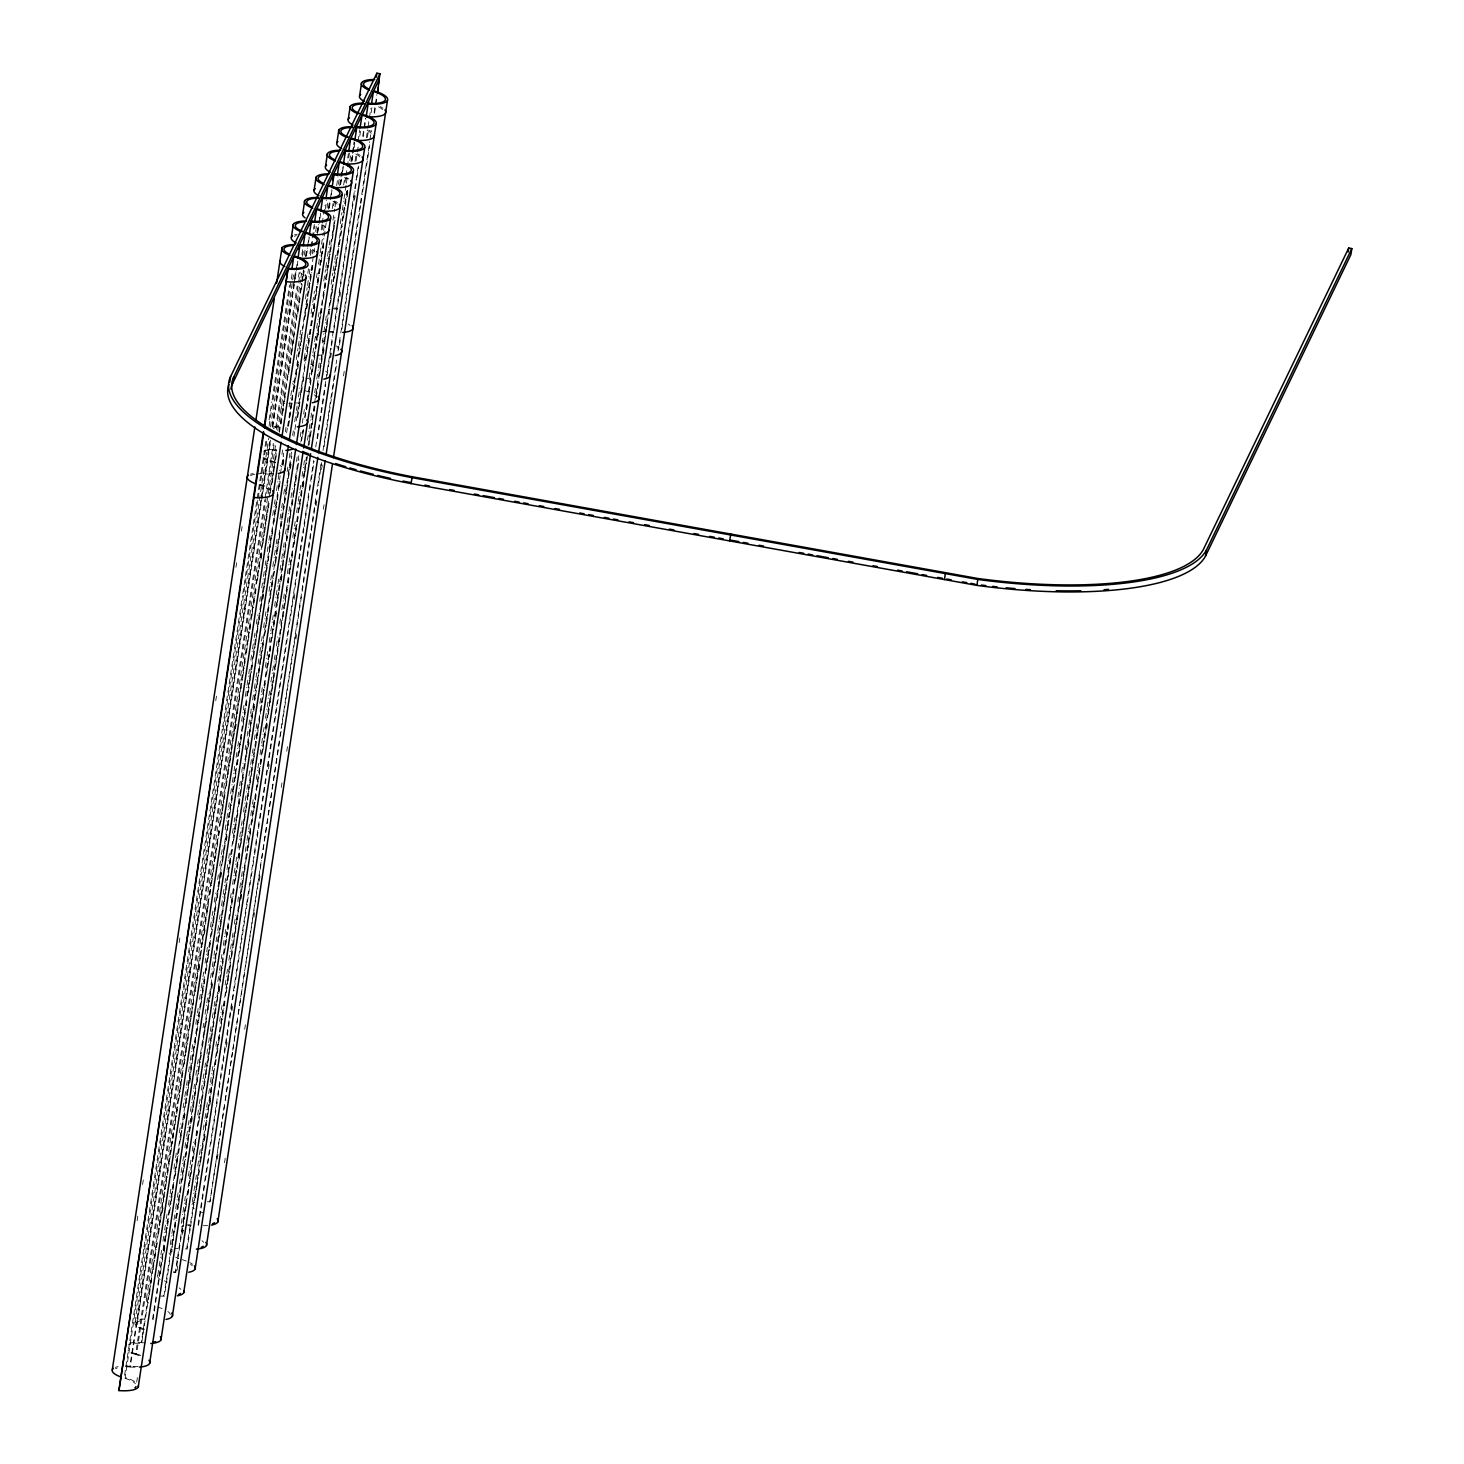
<?xml version="1.0" encoding="UTF-8"?>
<svg xmlns="http://www.w3.org/2000/svg" width="1464" height="1464" viewBox="0 0 1464 1464"><rect width="100%" height="100%" fill="white"/><g stroke="black" fill="none" stroke-linecap="round" stroke-linejoin="round"><path stroke-width="0.75" stroke-dasharray="5 3.75" d="M137.122 1220.683L137.799 1216.163M142.594 1184.522L143.271 1180.002M179.175 942.578L179.871 938.058M215.775 700.652L216.452 696.132M235.942 567.263L236.637 562.743M241.414 531.084L242.109 526.564M143.655 1249.176L124.165 1378.063A22.052 6.625 8.6 0 1 135.383 1383.755M144.003 1246.925L200.422 873.843M200.769 871.592L222.308 729.145M222.656 726.876L242.475 595.738M242.823 593.487L266.027 440.024M269.102 419.802L271.81 401.813M272.158 399.562L289.488 284.968M257.847 500.304L125.172 1377.587A24.339 7.32 8.6 0 1 135.695 1382.199M258.195 498.053L267.034 439.529M269.083 426.061L292.196 273.256M135.072 1322.34L268.772 438.285M270.492 426.994L293.935 271.956M125.538 1366.077A22.052 6.625 8.6 0 1 129.857 1366.26L260.83 500.304M261.159 498.034L269.687 441.707M272.066 425.969L295.179 273.182M126.398 1366.827A19.782 5.947 8.6 0 1 130.278 1366.992L270.437 440.188M272.487 426.719L293.898 285.151M294.227 282.9L295.929 271.663M296.277 269.431L297.284 262.678M137.305 1322.742L270.657 440.957M272.707 427.397L294.795 281.344M295.142 279.093L296.844 267.857M297.174 265.606L297.851 261.123M139.355 1355.737A22.052 6.625 8.6 0 0 135.548 1354.475L264.801 499.81M265.149 497.54L273.329 443.391M275.708 427.671L297.119 286.102M298.473 277.117L299.15 272.615M301.877 254.645L302.902 247.91M140.745 1355.389A24.339 7.32 8.6 0 0 136.555 1353.999L274.335 442.915M276.385 429.428L300.175 272.139M302.536 256.42L303.56 249.667M146.455 1298.751L267.839 496.095M268.187 493.844L276.055 441.835M277.757 430.526L300.559 279.825M300.889 277.574L301.566 273.091M304.292 255.102L305.299 248.368M129.509 1343.037A22.052 6.625 8.6 0 1 141.239 1342.671L268.772 499.316M269.12 497.065L276.293 449.576A22.052 6.625 8.6 0 0 264.563 449.924M279.02 431.606L301.456 283.302M301.785 281.051L303.487 269.815M305.519 256.328L306.543 249.594M142.685 1336.632L141.66 1343.403A19.782 5.947 8.6 0 0 128.649 1344.373M143.015 1334.363L157.38 1239.404M157.728 1237.153L159.1 1228.095M159.43 1225.844L162.852 1203.225M163.199 1200.974L164.572 1191.916M164.901 1189.665L177.565 1105.997M177.894 1103.746L179.267 1094.706M179.615 1092.437L184.739 1058.527M185.086 1056.258L199.433 961.299M199.781 959.048L201.154 949.99M201.501 947.739L206.625 913.811M206.973 911.56L214.147 864.071M214.494 861.82L219.618 827.892M219.966 825.641L221.32 816.601M221.668 814.332L226.792 780.422M227.14 778.153L236.033 719.373M236.381 717.104L239.785 694.503M240.133 692.234L241.505 683.194M241.853 680.943L256.2 585.966M256.548 583.715L261.672 549.787M262.019 547.536L263.392 538.496M263.721 536.227L268.864 502.317M270.218 493.277L276.385 452.577M279.441 432.338L285.553 391.895M285.901 389.644L300.175 295.271M300.504 293.02L301.877 284.034M302.206 281.783L303.908 270.547M305.939 257.078L307.312 248.075M307.641 245.842L309.014 236.839M149.365 1294.634L150.737 1285.593M151.066 1283.324L151.762 1278.804M153.116 1269.764L154.489 1260.724M154.836 1258.454L156.209 1249.414M156.538 1247.163L157.234 1242.625M158.588 1233.585L159.96 1224.544M160.308 1222.275L161.662 1213.235M162.01 1210.984L163.73 1199.675M164.06 1197.406L165.432 1188.365M165.78 1186.114L167.134 1177.056M167.482 1174.805L169.202 1163.496M169.531 1161.245L172.606 1140.895M172.953 1138.626L174.674 1127.317M175.003 1125.066L176.375 1116.007M176.723 1113.756L177.4 1109.236M178.773 1100.196L180.145 1091.138M180.475 1088.887L181.847 1079.846M182.195 1077.577L182.872 1073.057M184.244 1064.017L185.599 1054.977M185.946 1052.707L187.319 1043.667M187.667 1041.398L188.344 1036.878M189.716 1027.838L191.07 1018.798M191.418 1016.528L192.791 1007.488M193.138 1005.219L193.815 1000.699M195.188 991.659L196.542 982.619M196.89 980.349L198.262 971.309M198.61 969.058L200.312 957.749M200.66 955.48L202.014 946.439M202.361 944.17L203.734 935.13M204.082 932.879L207.485 910.26M207.833 908.009L208.51 903.489M209.883 894.431L211.255 885.391M211.603 883.14L212.957 874.081M213.305 871.83L213.982 867.31M215.354 858.252L216.727 849.212M217.075 846.961L218.429 837.902M218.776 835.651L219.454 831.131M220.826 822.091L222.199 813.032M222.546 810.782L223.9 801.741M224.248 799.472L224.925 794.952M226.298 785.912L227.67 776.872M228.018 774.602L229.372 765.562M229.72 763.293L231.422 751.984M231.77 749.733L233.142 740.692M233.471 738.423L236.893 715.823M237.241 713.554L238.614 704.513M238.943 702.244L239.638 697.724M241.011 688.684L242.365 679.644M242.713 677.375L244.085 668.334M244.415 666.065L245.11 661.545M246.483 652.505L247.837 643.465M248.185 641.195L249.557 632.155M249.887 629.904L250.582 625.384M251.936 616.326L253.309 607.286M253.656 605.035L255.029 595.976M255.358 593.725L256.054 589.205M257.408 580.147L258.78 571.106M259.128 568.856L260.5 559.815M260.83 557.546L261.525 553.026M262.88 543.986L264.252 534.927M264.6 532.676L265.972 523.636M266.302 521.367L268.022 510.058M268.351 507.807L269.047 503.287M272.121 482.937L273.493 473.897M273.823 471.628L275.195 462.587M275.543 460.318L276.22 455.798M281.015 424.139L282.387 415.099M282.717 412.848L283.742 406.059A19.782 5.947 8.6 0 0 283.613 407.285M284.419 401.557L285.443 394.822M288.5 374.601L289.872 365.616M290.201 363.365L291.556 354.38M291.903 352.129L294.612 334.158M297.686 313.937L299.04 304.951M299.37 302.7L300.065 298.198M301.419 289.213L302.096 284.711M303.451 275.726L304.128 271.243M306.507 255.505L308.209 244.268M308.556 242.036L309.233 237.534M136.701 1382.071L137.378 1377.551M162.339 1212.503L163.035 1207.983M198.939 970.577L199.616 966.039M204.393 934.398L205.088 929.878M235.521 728.633L236.198 724.113M261.159 559.065L261.855 554.545M309.856 253.528L310.533 249.026M310.88 246.794L311.887 240.041M312.235 237.808L314.266 224.321M307.806 273.274L308.483 268.772M310.514 255.303L311.539 248.551M311.887 246.318L312.893 239.565M313.241 237.314L314.943 226.078M157.819 1275.162L158.844 1268.391M159.192 1266.122L160.564 1257.082M160.912 1254.813L161.589 1250.293M162.962 1241.252L164.316 1232.212M164.663 1229.943L166.036 1220.903M166.365 1218.652L167.061 1214.132M168.433 1205.073L169.787 1196.033M170.135 1193.782L170.812 1189.244M173.905 1168.894L175.259 1159.854M175.607 1157.603L176.284 1153.083M179.377 1132.733L180.731 1123.675M183.128 1107.864L184.501 1098.805M184.848 1096.554L186.203 1087.514M186.55 1085.245L187.227 1080.725M188.6 1071.685L189.972 1062.626M190.302 1060.375L191.674 1051.335M192.022 1049.066L192.699 1044.546M195.773 1024.196L197.146 1015.156M197.494 1012.887L198.171 1008.367M199.543 999.326L200.916 990.286M201.245 988.017L202.618 978.977M202.965 976.708L203.642 972.188M205.015 963.147L206.387 954.107M206.717 951.838L207.412 947.318M210.487 926.968L211.859 917.928M212.189 915.677L212.884 911.139M214.238 902.099L215.611 893.058M217.66 879.498L218.356 874.978M219.71 865.919L221.082 856.879M221.43 854.628L222.803 845.57M225.181 829.759L226.554 820.7M226.902 818.449L228.274 809.409M228.604 807.14L229.299 802.62M230.653 793.579L232.026 784.539M232.373 782.27L233.746 773.23M234.075 770.961L234.771 766.441M236.125 757.4L237.497 748.36M237.845 746.091L238.522 741.571M241.597 721.221L242.969 712.181M243.317 709.912L243.994 705.392M245.366 696.352L246.739 687.311M247.068 685.042L248.441 676.002M248.788 673.733L249.466 669.213M250.838 660.173L252.211 651.132M252.54 648.863L253.913 639.823M254.26 637.572L254.937 633.034M256.31 623.993L257.682 614.953M259.732 601.393L260.409 596.873M261.782 587.814L263.154 578.774M263.483 576.523L264.856 567.465M265.204 565.214L265.881 560.694M267.253 551.654L268.607 542.595M268.955 540.344L269.651 535.824M272.725 515.474L274.079 506.434M274.427 504.165L275.122 499.645M276.476 490.605L277.849 481.546M278.197 479.295L279.551 470.255M281.948 454.426L282.644 449.906M285.37 431.807L286.047 427.287M289.14 406.937L290.494 397.897M290.842 395.628L291.867 388.857M296.295 359.595L297.997 348.359M298.327 346.126L299.699 337.123M300.029 334.89L300.706 330.388M305.464 298.93L307.166 287.694M307.513 285.443L308.867 276.458M309.215 274.207L310.222 267.473M312.271 253.986L312.948 249.502M315.657 231.513L316.682 224.779M152.604 1319.082L280.155 475.727M280.502 473.476L283.577 453.126M286.651 432.777L287.328 428.257M287.676 425.987L314.522 248.477M316.901 232.739L317.926 226.005M153.025 1319.833L164.645 1242.954M164.993 1240.685L170.117 1206.775M170.465 1204.506L184.83 1109.547M185.178 1107.296L186.532 1098.238M186.88 1095.987L192.004 1062.077M192.351 1059.808L199.525 1012.319M199.873 1010.069L204.997 976.159M205.344 973.889L206.717 964.849M207.065 962.58L212.189 928.67M212.518 926.401L221.412 867.621M221.759 865.352L226.883 831.442M227.231 829.191L228.604 820.133M228.933 817.882L234.075 783.972M234.405 781.703L241.597 734.214M241.926 731.963L247.068 698.053M247.398 695.784L248.77 686.744M249.118 684.475L254.242 650.565M254.59 648.296L263.483 589.516M263.813 587.265L268.955 553.337M269.285 551.086L279.899 480.997M282.278 465.168L283.65 456.109M288.097 426.719L298.29 359.32M298.638 357.07L299.992 348.084M300.321 345.833L307.458 298.638M307.806 296.405L312.912 262.697M317.322 233.49L318.676 224.486M319.024 222.254L320.378 213.268M160.4 1273.314L161.754 1264.274M162.101 1262.005L163.474 1252.964M163.822 1250.695L165.524 1239.386M165.871 1237.135L167.225 1228.095M167.573 1225.826L168.25 1221.305M169.623 1212.265L170.995 1203.225M171.343 1200.956L172.697 1191.916M173.045 1189.646L173.722 1185.126M175.094 1176.086L176.467 1167.046M176.815 1164.777L178.169 1155.736M178.517 1153.467L179.194 1148.947M180.566 1139.907L181.939 1130.867M182.286 1128.598L183.641 1119.557M183.988 1117.306L184.665 1112.786M186.038 1103.728L187.41 1094.688M187.758 1092.437L189.112 1083.378M189.46 1081.127L192.882 1058.509M193.211 1056.258L194.584 1047.217M194.932 1044.948L196.634 1033.639M196.981 1031.388L198.354 1022.33M198.683 1020.079L199.379 1015.559M200.751 1006.518L202.105 997.46M202.453 995.209L203.825 986.169M204.155 983.899L204.85 979.379M206.223 970.339L207.577 961.299M207.925 959.03L209.297 949.99M209.626 947.72L210.322 943.2M211.694 934.16L213.049 925.12M213.396 922.851L214.769 913.811M215.098 911.541L215.794 907.021M217.148 897.981L218.52 888.941M218.868 886.672L221.265 870.842M222.62 861.802L223.992 852.762M224.34 850.493L225.712 841.452M226.042 839.201L227.762 827.892M228.091 825.623L229.464 816.583M229.811 814.332L231.184 805.273M231.513 803.022L233.234 791.713M233.563 789.462L234.935 780.404M235.283 778.153L235.96 773.633M237.333 764.574L238.705 755.534M239.035 753.283L240.407 744.224M240.755 741.974L241.432 737.453M242.804 728.413L244.177 719.355M244.506 717.104L245.879 708.064M246.227 705.794L246.904 701.274M248.276 692.234L249.649 683.194M249.978 680.925L251.351 671.885M251.698 669.615L252.375 665.095M253.748 656.055L255.12 647.015M255.45 644.746L256.822 635.705M257.17 633.436L258.872 622.145M259.22 619.876L260.592 610.836M260.921 608.567L264.344 585.966M264.691 583.697L266.064 574.657M266.393 572.387L267.766 563.347M268.113 561.096L269.815 549.787M270.163 547.518L271.517 538.478M271.865 536.227L272.56 531.688M273.914 522.648L275.287 513.608M275.635 511.357L276.989 502.298M277.337 500.048L278.032 495.527M279.386 486.469L280.082 481.949M282.808 463.868L283.485 459.348M288.628 425.438L292.727 398.3M294.099 389.259L294.776 384.739M295.801 377.968L297.155 368.983M297.503 366.75L298.18 362.248M299.534 353.263L300.889 344.278M301.236 342.027L301.913 337.525M304.97 317.304L307.349 301.584M308.721 292.599L310.075 283.595M310.405 281.363L311.777 272.359M312.107 270.126L312.784 265.625M317.889 231.916L319.591 220.68M319.921 218.447L320.616 213.945M164.151 1252.214L164.828 1247.694M184.318 1118.825L184.995 1114.305M189.789 1082.646L190.466 1078.126M220.899 876.899L221.595 872.361M226.371 840.72L227.066 836.2M262.971 598.794L263.648 594.256M283.138 465.406L283.815 460.922M297.741 368.8L298.418 364.298M306.928 308.117L307.605 303.634M321.22 229.94L321.915 225.456M322.245 223.205L323.27 216.452M323.599 214.22L324.971 205.216M322.226 229.464L322.922 224.962M325.301 209.242L326.655 200.257M170.227 1244.803L171.599 1235.762M171.929 1233.493L172.624 1228.973M173.996 1219.933L175.351 1210.893M175.698 1208.624L177.071 1199.583M177.4 1197.314L178.096 1192.794M179.45 1183.754L180.822 1174.714M181.17 1172.444L182.543 1163.404M182.872 1161.135L183.567 1156.615M184.922 1147.575L186.294 1138.534M186.642 1136.265L188.014 1127.225M188.344 1124.974L189.039 1120.436M190.393 1111.396L191.766 1102.355M192.113 1100.104L193.486 1091.046M193.815 1088.795L194.511 1084.275M195.865 1075.216L197.237 1066.176M197.585 1063.925L198.262 1059.405M203.057 1027.746L203.734 1023.226M205.106 1014.186L206.479 1005.128M206.808 1002.877L208.181 993.836M210.578 978.007L211.951 968.948M212.28 966.697L213.653 957.657M214 955.388L214.677 950.868M216.05 941.828L217.422 932.788M217.752 930.518L219.124 921.478M219.472 919.209L220.149 914.689M221.522 905.649L222.894 896.609M223.223 894.339L224.596 885.299M224.944 883.03L225.621 878.51M226.993 869.47L228.366 860.429M228.695 858.16L229.391 853.64M232.465 833.291L233.819 824.25M234.167 821.999L234.862 817.461M237.937 797.111L239.291 788.071M239.638 785.82L240.334 781.3M241.688 772.242L243.061 763.202M245.11 749.641L245.787 745.121M247.16 736.081L248.532 727.022M248.88 724.772L250.234 715.731M250.582 713.462L251.259 708.942M252.632 699.902L254.004 690.843M254.352 688.592L255.706 679.552M256.054 677.283L256.731 672.763M258.103 663.723L259.476 654.683M259.823 652.413L261.178 643.373M261.525 641.104L262.202 636.584M263.575 627.544L264.947 618.503M265.295 616.234L265.972 611.714M269.047 591.365L270.419 582.324M270.767 580.055L271.444 575.535M272.816 566.495L274.171 557.455M274.518 555.185L275.891 546.145M276.22 543.894L276.916 539.356M279.99 519.006L281.363 509.966M281.692 507.715L282.387 503.195M283.76 494.137L285.114 485.096M287.164 471.536L287.859 467.016M289.232 457.976L289.909 453.437M292.635 435.357L293.331 430.837M294.703 421.797L296.057 412.738M296.405 410.487L297.082 405.967M298.455 396.927L299.827 387.868M304.274 358.479L305.281 351.744M305.628 349.493L306.983 340.508M307.33 338.257L308.007 333.774M311.063 313.534L312.418 304.549M312.765 302.316L314.467 291.08M316.498 277.593L317.176 273.091M318.548 264.106L319.902 255.12M320.232 252.869L323.306 232.648M323.635 230.397L324.313 225.914M327.039 207.943L328.064 201.19M291.519 452.138L163.986 1295.494A22.052 6.625 8.6 0 0 159.649 1295.311M293.916 436.309L294.612 431.788M294.941 429.538L323.855 238.376M324.203 236.125L326.234 222.638M328.265 209.169L329.29 202.416M165.084 1291.724L170.208 1257.796M170.556 1255.545L171.929 1246.505M172.258 1244.235L177.4 1210.325M177.73 1208.056L192.095 1113.098M192.443 1110.828L197.567 1076.918M197.915 1074.668L206.808 1015.87M207.138 1013.619L212.28 979.691M212.609 977.44L213.982 968.399M214.33 966.13L219.454 932.22M219.801 929.951L226.975 882.481M227.323 880.212L232.447 846.302M232.794 844.033L234.167 834.992M234.496 832.723L239.638 798.813M239.968 796.562L248.862 737.764M249.209 735.514L254.333 701.585M254.681 699.334L256.035 690.294M256.383 688.025L269.047 604.376M269.376 602.107L274.5 568.197M274.848 565.928L276.22 556.887M276.568 554.618L290.915 459.659M297.412 416.709L303.89 373.924M304.238 371.673L305.592 362.688M305.921 360.437L323.947 241.359M329.034 207.65L330.059 200.916M330.388 198.665L331.761 189.68M172.789 1242.936L171.434 1251.976A19.782 5.947 8.6 0 1 172.404 1250.915M173.136 1240.685L174.509 1231.627M174.838 1229.376L176.211 1220.336M176.558 1218.066L178.26 1206.757M178.608 1204.506L179.981 1195.466M180.31 1193.197L181.005 1188.677M182.36 1179.636L183.732 1170.596M184.08 1168.327L185.452 1159.287M185.782 1157.018L187.502 1145.708M187.831 1143.457L189.204 1134.417M189.551 1132.148L190.924 1123.108M191.253 1120.838L192.974 1109.547M193.303 1107.278L194.675 1098.238M195.023 1095.969L195.7 1091.449M197.073 1082.408L198.445 1073.368M198.775 1071.099L200.147 1062.059M200.495 1059.79L201.172 1055.27M202.544 1046.229L203.917 1037.189M204.246 1034.92L206.644 1019.09M208.016 1010.05L209.389 1001.01M209.718 998.759L211.09 989.701M211.438 987.45L212.115 982.93M213.488 973.871L214.86 964.831M215.19 962.58L216.562 953.521M216.91 951.271L218.612 939.961M218.96 937.71L220.332 928.652M220.661 926.401L222.034 917.361M222.382 915.092L224.084 903.782M224.431 901.531L225.804 892.491M226.133 890.222L226.829 885.702M228.183 876.662L229.555 867.603M229.903 865.352L231.275 856.312M231.605 854.043L232.3 849.523M233.654 840.482L235.027 831.442M235.375 829.173L236.729 820.133M237.077 817.864L237.772 813.344M239.126 804.303L240.499 795.263M240.846 792.994L242.201 783.954M242.548 781.684L243.244 777.164M244.598 768.124L245.97 759.084M246.318 756.815L247.672 747.775M248.02 745.524L249.74 734.214M250.07 731.945L251.442 722.905M251.79 720.654L253.144 711.596M253.492 709.345L255.212 698.035M255.541 695.766L256.914 686.726M257.261 684.475L258.616 675.416M258.963 673.166L260.665 661.856M261.013 659.605L262.385 650.547M262.733 648.296L263.41 643.776M264.783 634.736L266.137 625.677M266.485 623.426L267.857 614.386M268.205 612.117L268.882 607.597M270.254 598.556L271.609 589.498M271.956 587.247L273.329 578.207M273.677 575.938L274.354 571.418M275.726 562.377L277.08 553.337M277.428 551.068L278.8 542.028M279.148 539.759L279.825 535.238M281.198 526.198L284.272 505.849M284.602 503.579L286.322 492.288M286.67 490.019L288.024 480.979M288.371 478.71L289.744 469.669M290.073 467.419L291.793 456.109M297.613 417.661L298.967 408.621M299.315 406.37L299.992 401.85M301.364 392.791L302.737 383.751M303.085 381.5L303.762 376.98M306.836 356.63L308.19 347.645M308.538 345.394L309.892 336.409M310.24 334.158L314.65 304.951M316.004 295.966L317.377 286.981M317.706 284.73L319.06 275.744M319.408 273.493L320.762 264.508M321.11 262.257L322.812 251.021M323.141 248.788L323.818 244.287M329.272 208.327L330.956 197.091M331.303 194.858L331.98 190.357M191.583 1122.357L192.278 1117.837M211.768 988.969L212.445 984.449M248.349 747.043L249.026 742.523M253.821 710.864L254.498 706.343M290.403 468.938L291.098 464.417M314.211 311.503L314.906 307.001M332.255 208.602L333.28 201.867M333.609 205.875L334.286 201.392M336.665 185.654L338.019 176.668M181.262 1223.483L182.634 1214.425M182.963 1212.174L184.336 1203.134M184.684 1200.864L185.361 1196.344M188.435 1175.995L189.808 1166.954M190.155 1164.685L190.832 1160.165M192.205 1151.125L193.577 1142.085M197.677 1114.946L199.031 1105.906M199.379 1103.636L200.074 1099.116M201.428 1090.076L202.801 1081.036M203.148 1078.767L204.502 1069.726M204.85 1067.457L205.546 1062.937M206.9 1053.897L208.272 1044.857M208.62 1042.588L209.974 1033.547M210.322 1031.296L210.999 1026.758M212.371 1017.718L213.744 1008.678M214.092 1006.409L215.446 997.368M217.843 981.539L219.216 972.499M219.563 970.248L220.918 961.189M221.265 958.938L221.942 954.418M223.315 945.378L224.687 936.319M225.035 934.069L225.712 929.548M230.507 897.889L231.184 893.369M232.556 884.329L233.911 875.271M234.258 873.02L235.631 863.98M235.978 861.71L236.656 857.19M238.028 848.15L239.382 839.11M239.73 836.841L241.103 827.801M241.432 825.531L242.127 821.011M243.5 811.971L244.854 802.931M245.202 800.662L246.574 791.621M246.904 789.352L247.599 784.832M248.972 775.792L250.326 766.752M250.673 764.483L252.046 755.442M252.375 753.191L253.071 748.653M254.443 739.613L255.797 730.573M256.145 728.303L256.822 723.783M259.915 703.434L261.269 694.394M261.617 692.143L262.294 687.623M265.368 667.273L266.741 658.214M267.089 655.963L267.766 651.443M269.138 642.385L270.511 633.345M270.84 631.094L272.213 622.054M272.56 619.784L273.237 615.264M274.61 606.224L275.982 597.166M276.312 594.915L277.684 585.875M278.032 583.605L278.709 579.085M280.082 570.045L281.454 561.005M281.783 558.736L283.156 549.695M283.504 547.426L284.181 542.906M285.553 533.866L286.926 524.826M287.255 522.557L288.628 513.516M288.975 511.247L289.652 506.727M291.025 497.687L292.397 488.647M296.497 461.508L297.174 456.988M300.248 436.638L300.943 432.118M302.316 423.078L303.341 416.288M303.67 414.038L304.366 409.517M309.142 377.858L310.862 366.549M311.192 364.298L312.564 355.24M312.912 352.989L314.284 343.948M314.614 341.679L315.309 337.159M316.663 328.156L318.017 319.17M318.365 316.919L319.042 312.418M323.8 280.96L325.502 269.742M325.832 267.491L327.204 258.506M327.533 256.255L328.888 247.27M329.235 245.019L329.912 240.517M332.969 220.295L334.67 209.059M335.018 206.808L335.695 202.325M338.404 184.354L340.106 173.118M298.802 455.688L175.351 1271.923A22.052 6.625 8.6 0 0 171.032 1271.722M300.852 442.128L302.554 430.819M304.603 417.258L334.89 217.038M339.648 185.58L342.375 167.591M177.492 1261.346L175.772 1272.655A19.782 5.947 8.6 0 0 171.892 1272.472M177.821 1259.077L182.963 1225.167M183.293 1222.916L184.665 1213.857M185.013 1211.606L192.187 1164.118M192.534 1161.867L197.658 1127.939M198.006 1125.688L199.379 1116.648M199.708 1114.379L204.85 1080.469M205.18 1078.199L219.545 983.241M219.893 980.971L234.258 886.013M234.588 883.762L239.712 849.834M240.059 847.583L241.432 838.543M241.78 836.273L246.904 802.364M247.251 800.094L254.425 752.624M254.773 750.355L256.127 741.315M256.475 739.046L259.897 716.445M260.244 714.176L261.599 705.136M261.946 702.866L276.312 607.908M276.659 605.657L281.783 571.729M282.131 569.478L283.485 560.438M283.833 558.168L296.478 474.519M296.826 472.25L298.198 463.21M301.621 440.591L303.322 429.3M305.024 417.99L310.844 379.542A19.782 5.947 8.6 0 0 306.964 379.377M311.521 375.058L327.497 269.449M327.845 267.198L334.982 220.021M340.417 184.061L341.423 177.327M341.771 175.076L343.125 166.091M183.824 1221.616L182.799 1228.406A19.782 5.947 8.6 0 0 183.366 1230.949M184.171 1219.347L185.544 1210.307M185.873 1208.056L186.569 1203.518M187.923 1194.478L189.295 1185.437M189.643 1183.168L192.04 1167.357M193.394 1158.299L194.767 1149.258M195.115 1147.007L196.487 1137.949M196.816 1135.698L197.512 1131.178M198.866 1122.138L200.239 1113.079M200.586 1110.828L201.94 1101.788M202.288 1099.519L202.984 1094.999M204.338 1085.959L205.71 1076.9M206.058 1074.649L207.412 1065.609M207.76 1063.34L209.48 1052.03M209.81 1049.78L211.182 1040.739M211.53 1038.47L212.884 1029.43M213.232 1027.161L214.952 1015.87M215.281 1013.6L216.654 1004.56M217.001 1002.291L218.356 993.251M218.703 990.982L220.424 979.691M220.753 977.421L222.125 968.381M222.473 966.112L223.15 961.592M224.523 952.552L227.597 932.202M227.945 929.951L228.622 925.413M229.994 916.373L231.349 907.332M231.696 905.063L233.069 896.023M233.417 893.772L234.094 889.252M235.466 880.193L236.82 871.153M237.168 868.902L238.541 859.844M238.888 857.593L239.565 853.073M240.938 844.033L242.292 834.974M242.64 832.723L244.012 823.683M244.36 821.414L246.062 810.104M246.41 807.854L247.764 798.813M248.111 796.544L249.484 787.504M249.813 785.235L251.533 773.925M251.881 771.674L253.235 762.634M253.583 760.365L254.26 755.845M255.633 746.805L257.005 737.764M257.353 735.495L258.707 726.455M259.055 724.186L259.732 719.666M261.104 710.626L262.477 701.585M262.825 699.316L264.179 690.276M264.527 688.007L265.204 683.487M266.576 674.447L269.651 654.097M269.998 651.846L270.675 647.308M272.048 638.267L273.42 629.227M273.75 626.976L275.122 617.918M275.47 615.667L277.172 604.358M277.519 602.088L278.892 593.048M279.221 590.797L280.594 581.739M280.942 579.488L282.644 568.178M282.991 565.928L284.364 556.869M284.693 554.618L285.388 550.098M286.761 541.058L288.115 531.999M288.463 529.748L289.835 520.708M290.165 518.439L290.86 513.919M292.214 504.879L293.587 495.82M293.935 493.569L295.307 484.529M295.637 482.26L296.332 477.74M297.686 468.7L299.059 459.659M302.828 434.79L303.505 430.251M306.58 409.902L308.3 398.611M308.63 396.341L310.002 387.301M310.35 385.032L311.027 380.512M312.399 371.472L313.772 362.432M314.101 360.162L315.474 351.122M315.821 348.871L317.194 339.813M317.871 335.293L320.927 315.071M321.275 312.82L321.952 308.337M323.306 299.351L324.66 290.348M325.008 288.115L326.362 279.13M326.71 276.879L328.412 265.643M328.741 263.392L330.095 254.407M330.443 252.156L331.12 247.672M332.474 238.669L334.853 222.949M340.636 184.757L342.338 173.521M342.668 171.27L343.363 166.768M176.979 1270.606L177.656 1266.086M182.451 1234.445L183.128 1229.925M219.033 992.501L219.71 987.98M239.218 859.112L239.895 854.592M275.799 617.186L276.476 612.666M281.271 581.007L281.948 576.487M343.637 185.013L344.662 178.279M347.718 158.057L348.395 153.555M344.992 182.286L345.669 177.803M345.998 175.552L347.023 168.799M347.371 166.567L349.402 153.08M192.296 1202.145L193.651 1193.105M193.998 1190.836L195.371 1181.796M195.719 1179.545L196.396 1175.025M197.768 1165.966L199.122 1156.926M199.47 1154.675L200.843 1145.617M203.24 1129.787L204.594 1120.747M204.942 1118.496L206.314 1109.456M206.644 1107.187L207.339 1102.667M208.712 1093.626L210.066 1084.568M210.413 1082.317L211.786 1073.277M212.115 1071.007L212.811 1066.487M215.885 1046.138L216.562 1041.618M219.655 1021.268L221.009 1012.228M221.357 1009.959L222.034 1005.439M225.127 985.089L226.481 976.049M226.829 973.78L227.506 969.26M228.878 960.219L230.251 951.179M230.58 948.91L231.953 939.87M232.3 937.619L232.977 933.08M234.35 924.04L235.722 915M237.772 901.44L238.449 896.92M239.822 887.861L241.194 878.821M241.523 876.57L242.896 867.512M245.293 851.7L246.666 842.642M246.995 840.391L248.368 831.351M248.715 829.082L249.392 824.561M250.765 815.521L252.137 806.463M252.467 804.212L253.162 799.692M256.237 779.342L257.609 770.302M257.938 768.033L258.634 763.513M259.988 754.472L261.361 745.432M261.708 743.163L263.081 734.123M263.41 731.854L264.106 727.333M265.46 718.293L266.832 709.253M267.18 706.984L268.553 697.944M268.882 695.674L269.577 691.154M270.932 682.114L272.304 673.074M272.652 670.805L274.024 661.765M274.354 659.514L275.049 654.975M276.403 645.935L277.776 636.895M279.825 623.335L280.521 618.814M281.875 609.756L283.247 600.716M283.595 598.465L284.272 593.945M287.347 573.595L288.719 564.537M289.067 562.286L289.744 557.766M292.818 537.416L294.191 528.358M294.538 526.107L295.216 521.587M296.588 512.546L297.961 503.488M298.29 501.237L299.663 492.197M300.01 489.928L300.687 485.408M302.06 476.367L303.432 467.327M303.762 465.058L304.457 460.538M307.532 440.188L308.886 431.148M309.233 428.879L310.606 419.839M310.954 417.569L311.631 413.049M314.705 392.7L315.401 388.18M316.755 379.139L318.127 370.099M318.475 367.83L319.829 358.79M322.226 342.96L323.599 333.92M323.947 331.651L325.301 322.611M325.649 320.36L326.326 315.84M331.102 284.345L332.804 273.109M333.133 270.858L334.487 261.873M334.835 259.622L335.512 255.139M340.27 223.681L341.972 212.445M342.302 210.194L343.674 201.209M344.003 198.958L346.053 185.47M346.382 183.238L347.407 176.485M349.786 160.766L350.811 154.013M186.733 1248.334L306.415 456.969M308.117 445.66L314.284 404.979M314.614 402.71L346.602 191.198M351.031 161.992L354.087 141.77M190.229 1228.717L187.154 1249.066A19.782 5.947 8.6 0 0 183.275 1248.884M190.576 1226.448L204.923 1131.489M205.271 1129.238L206.644 1120.18M206.991 1117.929L212.115 1084.019M212.463 1081.75L219.637 1034.261M219.984 1032.01L225.108 998.1M225.456 995.831L226.81 986.791M227.158 984.522L232.282 950.612M232.63 948.343L241.523 889.563M241.871 887.294L245.275 864.693M245.623 862.424L246.995 853.384M247.325 851.133L261.69 756.156M262.038 753.905L267.162 719.995M267.509 717.726L268.882 708.686M269.211 706.417L274.354 672.507M274.683 670.238L281.875 622.767M282.204 620.498L283.577 611.458M283.925 609.189L289.048 575.279M289.396 573.028L303.762 478.051M304.091 475.8L306.836 457.701M309.563 439.621L310.935 430.581M311.283 428.312L314.705 405.711M316.059 396.671L318.457 380.841M318.804 378.572L322.226 355.972A19.782 5.947 8.6 0 0 318.347 355.789M322.556 353.721L325.612 333.499M325.96 331.248L333.097 284.053M333.426 281.82L334.798 272.816M335.128 270.584L342.265 223.388M342.613 221.137L347.371 189.68M351.781 160.473L354.508 142.502M195.206 1198.028L196.56 1188.988M196.908 1186.718L198.28 1177.678M198.628 1175.409L199.305 1170.889M200.678 1161.849L202.032 1152.809M202.38 1150.539L203.752 1141.499M204.1 1139.248L205.802 1127.939M206.15 1125.67L207.504 1116.629M207.851 1114.379L209.224 1105.32M209.572 1103.069L212.975 1080.45M213.323 1078.199L214 1073.679M215.373 1064.621L216.745 1055.581M217.093 1053.33L218.447 1044.271M218.795 1042.02L219.472 1037.5M220.844 1028.46L222.217 1019.401M222.565 1017.151L223.919 1008.11M224.267 1005.841L224.944 1001.321M226.316 992.281L227.689 983.222M228.036 980.971L229.391 971.931M229.738 969.662L230.415 965.142M231.788 956.102L233.16 947.062M233.49 944.792L234.862 935.752M235.21 933.483L236.912 922.192M237.26 919.923L238.632 910.883M238.961 908.613L242.383 886.013M242.731 883.744L244.104 874.703M244.433 872.434L245.129 867.914M246.501 858.874L247.855 849.834M248.203 847.564L249.575 838.524M249.905 836.273L250.6 831.735M251.973 822.695L253.327 813.655M253.675 811.385L255.047 802.345M255.377 800.094L256.072 795.574M257.426 786.516L258.799 777.476M259.146 775.225L260.519 766.166M260.848 763.915L261.544 759.395M262.898 750.355L264.27 741.296M264.618 739.046L265.99 730.005M266.32 727.736L267.015 723.216M268.37 714.176L269.742 705.117M270.09 702.866L271.462 693.826M271.792 691.557L273.512 680.248M273.841 677.997L275.214 668.957M275.561 666.687L276.934 657.647M277.263 655.378L278.983 644.087M279.313 641.818L280.685 632.777M281.033 630.508L281.71 625.988M283.083 616.948L284.455 607.908M284.785 605.639L286.157 596.598M286.505 594.329L287.877 585.289M288.207 583.038L289.927 571.729M290.256 569.459L291.629 560.419M291.977 558.168L292.654 553.63M294.026 544.59L295.399 535.549M295.728 533.28L297.101 524.24M297.448 521.989L298.125 517.469M299.498 508.411L300.87 499.37M301.2 497.119L302.572 488.061M302.92 485.81L304.622 474.501M304.97 472.25L306.342 463.191M306.671 460.94L307.367 456.42M309.069 445.111L310.094 438.322M310.441 436.071L311.795 427.012M312.143 424.761L312.839 420.241M314.193 411.201L314.888 406.681M316.242 397.622L318.31 384.062M319.664 375.022L321.037 365.982M321.385 363.713L322.739 354.672M323.087 352.403L324.459 343.363M324.807 341.094L326.509 329.803M326.856 327.533L327.533 323.013M330.608 302.719L332.987 286.999M334.341 278.014L335.695 269.01M336.043 266.777L337.397 257.774M337.745 255.541L339.099 246.538M339.447 244.305L342.155 226.316M343.509 217.331L344.882 208.345M345.211 206.095L346.584 197.109M346.913 194.858L347.59 190.375M352.019 161.168L353.702 149.932M354.05 147.681L354.727 143.179M204.411 1140.767L205.106 1136.229M209.883 1104.588L210.578 1100.068M241.011 898.823L241.688 894.303M266.649 729.255L267.345 724.735M303.249 487.329L303.926 482.809M323.379 354.215L324.056 349.713M347.169 196.926L347.846 192.425M355.02 161.424L356.027 154.69M358.076 141.203L359.76 129.967M356.027 160.949L357.033 154.214M357.381 151.963L358.406 145.229M359.76 136.225L360.785 129.491M198.097 1224.746L313.68 460.52M315.73 446.959L325.649 381.39M325.996 379.121L357.985 167.61M362.743 136.152L365.451 118.181M198.518 1225.478L205.015 1182.509M205.363 1180.259L210.487 1146.349M210.834 1144.079L212.207 1135.039M212.536 1132.77L217.679 1098.86M218.008 1096.591L226.902 1037.811M227.249 1035.56L232.373 1001.632M232.721 999.381L234.094 990.323M234.423 988.072L239.565 954.162M239.895 951.893L247.087 904.404M247.416 902.153L252.558 868.244M252.888 865.974L254.26 856.934M254.608 854.665L259.732 820.755M260.08 818.486L268.973 759.706M269.303 757.455L274.445 723.527M274.775 721.276L289.14 626.299M289.488 624.048L294.612 590.138M294.959 587.869L296.314 578.829M296.661 576.56L303.853 529.09M304.183 526.82L309.325 492.911M309.654 490.641L311.027 481.601M311.375 479.35L314.101 461.252M317.523 438.651L325.722 384.373M327.094 375.333L331.193 348.212M331.541 345.943L332.914 336.903M333.938 330.132L355.002 190.814M355.349 188.563L356.704 179.578M357.051 177.327L358.735 166.091M363.163 136.884L364.17 130.15M364.518 127.899L365.872 118.913M226.389 1047.089L227.085 1042.551M231.861 1010.91L232.556 1006.39M268.461 768.984L269.138 764.446M294.099 599.398L294.776 594.878M330.663 357.582L331.358 353.099M339.849 296.918L340.526 292.416M354.453 200.294L355.148 195.792M366.384 137.836L367.738 128.85M368.086 126.599L369.111 119.865M369.44 117.614L370.795 108.629M367.391 137.36L368.416 130.625M371.124 112.636L372.149 105.902M320.945 464.07L209.901 1201.889A19.782 5.947 8.6 0 0 206.021 1201.724M323.013 450.491L336.683 360.053M338.056 351.012L340.435 335.183M340.783 332.932L369.697 141.77M370.026 139.537L371.399 130.534M374.107 112.563L376.834 94.593M209.901 1201.889L212.298 1186.06M212.628 1183.809L217.77 1149.88M218.099 1147.63L219.472 1138.589M219.82 1136.32L224.944 1102.41M225.291 1100.141L232.465 1052.671M232.813 1050.402L237.937 1016.492M238.284 1014.223L239.657 1005.182M239.986 1002.913L245.129 969.003M245.458 966.752L254.352 907.954M254.699 905.704L259.823 871.775M260.171 869.524L261.525 860.484M261.873 858.215L274.537 774.566M274.866 772.297L279.99 738.387M280.338 736.118L281.71 727.077M282.058 724.808L296.405 629.849M296.753 627.599L301.877 593.67M302.225 591.419L316.59 496.461M316.938 494.192L318.292 485.151M318.64 482.882L321.714 462.533M324.111 446.703L331.285 399.233M331.633 396.964L336.757 363.054M339.502 344.973L340.526 338.184M341.899 329.144L353.117 254.864M353.465 252.613L360.602 205.436M360.949 203.185L362.303 194.2M362.633 191.949L369.77 144.753M374.528 113.295L375.553 106.561M375.9 104.31L376.907 97.576M217.258 1159.159L217.935 1154.639M253.839 917.233L254.516 912.713M259.311 881.053L259.988 876.533M295.893 639.128L296.588 634.607M316.078 505.721L316.755 501.2M321.549 469.541L322.226 465.021M224.523 1162.709L225.2 1158.17M244.689 1029.302L245.385 1024.782M281.289 787.376L281.966 782.856M286.761 751.197L287.438 746.677M323.343 509.271L324.038 504.751M343.528 375.864L344.205 371.344M378.517 106.817A22.052 6.625 8.6 0 1 382.708 109.837M367.135 130.406A22.052 6.625 8.6 0 1 371.325 133.425M355.77 153.995A22.052 6.625 8.6 0 1 359.961 157.014M344.388 177.583A22.052 6.625 8.6 0 1 346.895 179.084M333.023 201.172A22.052 6.625 8.6 0 1 337.196 204.191M321.641 224.761A22.052 6.625 8.6 0 1 325.832 227.78M312.784 249.832A22.052 6.625 8.6 0 1 314.449 251.351M294.429 234.935A22.052 6.625 8.6 0 1 297.192 234.222M301.401 273.42A22.052 6.625 8.6 0 1 303.853 276.422M380.256 106.616A24.339 7.32 8.6 0 1 383.019 108.263M368.873 130.205A24.339 7.32 8.6 0 1 371.636 131.851M357.509 153.793A24.339 7.32 8.6 0 1 360.272 155.44M346.126 177.382A24.339 7.32 8.6 0 1 348.889 179.029M334.744 200.971A24.339 7.32 8.6 0 1 337.507 202.618M294.593 236.436A19.782 5.947 8.6 0 1 296.35 235.558M250.435 474.244A22.052 6.625 8.6 0 1 253.199 473.513M260.592 472.964A22.052 6.625 8.6 0 1 264.929 473.165A22.052 6.625 8.6 0 0 273.219 473.238M274.427 462.642A22.052 6.625 8.6 0 0 270.62 461.361A22.052 6.625 8.6 0 1 263.575 458.69M280.155 465.552A22.052 6.625 8.6 0 1 281.838 467.071M259.238 484.95A22.052 6.625 8.6 0 1 270.456 490.66M328.101 310.112A22.052 6.625 8.6 0 1 330.059 309.124M332.822 308.41A22.052 6.625 8.6 0 1 336.262 307.989M316.261 337.727A22.052 6.625 8.6 0 1 315.492 336.262M316.718 333.7A22.052 6.625 8.6 0 1 318.695 332.712M321.44 331.999A22.052 6.625 8.6 0 1 324.88 331.559M328.851 331.45A22.052 6.625 8.6 0 1 333.17 331.633M348.395 324.038A22.052 6.625 8.6 0 1 350.079 325.539M304.896 361.315A22.052 6.625 8.6 0 1 307.312 356.301M317.468 355.038A22.052 6.625 8.6 0 1 321.805 355.221M337.031 347.608A22.052 6.625 8.6 0 1 338.696 349.127M295.197 386.423A22.052 6.625 8.6 0 1 292.745 383.44M292.892 382.067A22.052 6.625 8.6 0 1 293.971 380.878M306.104 378.627A22.052 6.625 8.6 0 1 310.423 378.81M325.649 371.197A22.052 6.625 8.6 0 1 327.332 372.716M304.732 390.613A22.052 6.625 8.6 0 1 308.538 391.876M314.284 394.786A22.052 6.625 8.6 0 1 316.736 397.787M283.815 410.012A22.052 6.625 8.6 0 1 284.565 403.478M273.182 427.067A22.052 6.625 8.6 0 1 279.386 425.914M329.803 314.248A19.782 5.947 8.6 0 1 329.235 311.704M334.451 309.105A19.782 5.947 8.6 0 1 337.525 308.721M325.081 341.826A19.782 5.947 8.6 0 1 322.19 340.545M317.725 336.519A19.782 5.947 8.6 0 1 318.841 334.213M329.711 332.2A19.782 5.947 8.6 0 1 333.591 332.383M336.244 345.925A24.339 7.32 8.6 0 1 339.007 347.572M313.699 365.396A19.782 5.947 8.6 0 1 310.807 364.133M288.957 403.46A19.782 5.947 8.6 0 1 292.031 403.076M295.582 402.966A19.782 5.947 8.6 0 1 299.48 403.131M273.347 428.568A19.782 5.947 8.6 0 1 280.649 426.665M263.062 457.134A19.782 5.947 8.6 0 0 271.627 460.885A24.339 7.32 8.6 0 1 275.818 462.295M263.721 451.278A19.782 5.947 8.6 0 1 276.714 450.308M270.126 474.116A24.339 7.32 8.6 0 1 265.35 473.897A19.782 5.947 8.6 0 0 257.902 473.824M250.6 475.745A19.782 5.947 8.6 0 1 254.828 474.226M260.244 484.474A24.339 7.32 8.6 0 1 270.767 489.086M115.363 1367.339A22.052 6.625 8.6 0 1 118.126 1366.626M138.147 1366.333A22.052 6.625 8.6 0 1 129.857 1366.26M203.789 1212.942A22.052 6.625 8.6 0 1 199.982 1211.68M194.255 1208.77A22.052 6.625 8.6 0 1 192.571 1207.251M191.949 1204.415A22.052 6.625 8.6 0 1 194.987 1202.237M201.959 1240.722A22.052 6.625 8.6 0 1 203.642 1242.241M182.872 1232.359A22.052 6.625 8.6 0 1 181.207 1230.84M181.664 1226.795A22.052 6.625 8.6 0 1 183.622 1225.826M186.367 1225.094A22.052 6.625 8.6 0 1 189.808 1224.673M160.125 1279.536A22.052 6.625 8.6 0 1 160.875 1272.985M190.576 1264.31A22.052 6.625 8.6 0 1 192.26 1265.829M169.824 1254.428A22.052 6.625 8.6 0 1 169.037 1252.946M170.281 1250.384A22.052 6.625 8.6 0 1 172.24 1249.396M175.003 1248.682A22.052 6.625 8.6 0 1 178.443 1248.261M148.761 1303.106A22.052 6.625 8.6 0 1 147.535 1297.562M179.212 1287.899A22.052 6.625 8.6 0 1 180.895 1289.418M158.295 1307.297A22.052 6.625 8.6 0 1 162.101 1308.56M167.829 1311.469A22.052 6.625 8.6 0 1 170.281 1314.471M145.558 1342.872A22.052 6.625 8.6 0 1 141.239 1342.671M135.548 1354.475A22.052 6.625 8.6 0 1 128.503 1351.784M143.106 1329.605A22.052 6.625 8.6 0 1 144.314 1319.009M207.668 1225.551A24.339 7.32 8.6 0 1 203.295 1225.697M187.996 1225.789A19.782 5.947 8.6 0 1 191.089 1225.405M178.626 1258.509A19.782 5.947 8.6 0 1 175.735 1257.228M182.048 1259.644A24.339 7.32 8.6 0 1 186.257 1261.035M189.808 1262.609A24.339 7.32 8.6 0 1 192.571 1264.255M167.262 1282.098A19.782 5.947 8.6 0 1 164.371 1280.817M160.528 1296.061A19.782 5.947 8.6 0 1 164.407 1296.244M144.515 1329.257A19.782 5.947 8.6 0 1 142.502 1320.144M136.555 1353.999A19.782 5.947 8.6 0 1 127.99 1350.247M135.054 1367.211A24.339 7.32 8.6 0 1 130.278 1366.992M115.528 1368.84A19.782 5.947 8.6 0 1 117.285 1367.962"/><path stroke-width="1.5" d="M229.738 382.433L230.635 376.486L376.889 73.2L379.981 73.749L378.444 83.924M230.946 389.15A220.497 66.301 8.6 0 1 232.831 383.001L233.728 377.053L379.981 73.749M112.325 1369.517L254.864 426.976M255.889 420.241L274.244 298.912M276.623 283.174L281.93 248.075M291.391 237.113L293.312 224.486M263.41 431.587L118.913 1390.58A24.339 7.32 8.6 0 0 138.403 1385.493M264.087 427.085L288.079 268.406A22.052 6.625 8.6 0 0 305.61 265.149A22.052 6.625 8.6 0 0 293.77 256.603L291.867 269.248M118.913 1390.58L263.831 432.319M264.508 427.836L288.079 268.406M302.774 213.524L304.677 200.897M298.821 249.026L299.461 244.817A22.052 6.625 8.6 0 0 316.993 241.56A22.052 6.625 8.6 0 0 305.153 233.014L303.231 245.659M314.138 189.954L316.059 177.309M310.203 225.438L310.844 221.229A22.052 6.625 8.6 0 0 328.357 217.971A22.052 6.625 8.6 0 0 316.517 209.425L314.614 222.071A22.052 6.625 8.6 0 1 310.807 220.808M138.238 1386.994L281.125 442.22M281.802 437.718L305.921 278.178M325.52 166.365L327.424 153.72M149.621 1363.405L288.426 445.587M289.433 438.852L319.207 241.963A24.339 7.32 8.6 0 0 306.159 232.538M336.885 142.777L338.806 130.131M332.621 180.365L333.591 174.051A22.052 6.625 8.6 0 0 351.122 170.794A22.052 6.625 8.6 0 0 339.264 162.266L337.361 174.893A22.052 6.625 8.6 0 1 333.554 173.63M160.985 1339.816L295.71 448.99M296.387 444.47L330.59 218.374A24.339 7.32 8.6 0 0 317.523 208.949M348.267 119.188L350.171 106.543M344.315 154.672L344.955 150.463A22.052 6.625 8.6 0 0 362.486 147.205A22.052 6.625 8.6 0 0 350.646 138.677L348.743 151.304A22.052 6.625 8.6 0 1 344.918 150.042M172.368 1316.227L302.993 452.522M303.67 448.002L341.972 194.785A24.339 7.32 8.6 0 0 328.906 185.361M359.65 95.599L361.553 82.954M355.697 131.083L356.338 126.874A22.052 6.625 8.6 0 0 373.869 123.617A22.052 6.625 8.6 0 0 362.029 115.089L360.107 127.716A22.052 6.625 8.6 0 1 356.301 126.453M183.732 1292.657L310.606 453.803M311.283 449.283L353.336 171.197A24.339 7.32 8.6 0 0 340.27 161.772M195.115 1269.068L317.871 457.354M318.548 452.834L364.719 147.608A24.339 7.32 8.6 0 0 351.653 138.202M376.285 77.171L376.889 73.2M377.803 88.133L377.584 93.074L379.085 79.697L232.831 383.001M206.479 1245.48L325.136 460.904M326.161 454.115L376.083 124.019A24.339 7.32 8.6 0 0 363.035 114.613M217.862 1221.891L332.42 464.454M333.444 457.665L387.466 100.43A24.339 7.32 8.6 0 0 374.4 91.024M410.927 483.596L412.354 476.77L977.787 578.481A232.721 69.979 8.6 0 0 1203.335 549.549L1348.728 248.02L1351.821 248.587L1350.924 254.535L1205.513 556.064A235.869 70.931 8.6 0 1 976.909 585.399L410.927 483.578A223.644 67.252 8.6 0 1 228.878 384.483M729.548 540.893L730.865 534.067M944.445 579.561L945.341 573.614M976.909 585.399L977.806 579.451A235.869 70.931 8.6 0 0 1206.409 550.116L1351.821 248.587M1205.513 556.064L1206.409 550.116M1348.143 251.991L1348.728 248.02M977.806 579.451L411.823 477.63A223.644 67.252 8.6 0 1 230.635 376.486M424.908 485.133L429.41 485.957M449.594 489.58L454.078 490.385M474.263 494.027L478.746 494.832M483.23 495.637L494.448 497.65M498.931 498.455L503.415 499.261M514.633 501.274L519.116 502.097M523.618 502.902L528.101 503.708M539.319 505.721L543.803 506.526M555.021 508.539L559.504 509.344M579.689 512.986L584.173 513.791M588.656 514.596L593.14 515.401M604.358 517.414L608.841 518.238M613.324 519.043L617.826 519.848M629.026 521.861L633.528 522.666M644.727 524.679L649.229 525.485M669.414 529.126L673.898 529.931M694.082 533.555L698.566 534.36M709.784 536.391L714.267 537.197M718.751 538.002L723.234 538.807M729.969 540.015L738.917 541.625M743.383 542.43L747.848 543.236M759.029 545.249L763.494 546.054M799.234 552.477L803.718 553.282M808.183 554.087L812.648 554.893M817.113 555.698L828.295 557.711M832.76 558.516L837.225 559.321M848.406 561.316L852.872 562.121M872.983 565.745L877.448 566.55M897.56 570.173L902.025 570.978M906.509 571.765L917.672 573.778M922.137 574.583L926.621 575.389M937.784 577.402L942.249 578.207M946.732 579.012L951.197 579.817M962.36 581.83L966.826 582.635M970.852 583.349L974.878 584.081M286.175 281.033L286.596 281.765A24.339 7.32 8.6 0 0 305.244 275.049M253.547 496.753L253.967 497.486A24.339 7.32 8.6 0 0 272.615 490.769M284.821 266.558A22.052 6.625 8.6 0 1 280.027 260.702M367.665 102.864A22.052 6.625 8.6 0 0 371.49 104.127L373.393 91.5A22.052 6.625 8.6 0 1 385.233 100.028A22.052 6.625 8.6 0 1 367.702 103.285M364.445 101.455A22.052 6.625 8.6 0 1 360.73 94.391M353.08 125.044A22.052 6.625 8.6 0 1 349.347 117.98M341.698 148.633A22.052 6.625 8.6 0 1 337.964 141.569M330.333 172.221A22.052 6.625 8.6 0 1 326.6 165.157M322.172 197.219A22.052 6.625 8.6 0 0 325.978 198.482L327.899 185.837A22.052 6.625 8.6 0 1 339.74 194.383A22.052 6.625 8.6 0 1 322.208 197.64M318.951 195.792A22.052 6.625 8.6 0 1 315.218 188.746M305.079 217.88A22.052 6.625 8.6 0 1 303.853 212.335M296.204 242.969A22.052 6.625 8.6 0 1 292.471 235.924M384.867 109.946A24.339 7.32 8.6 0 1 366.22 116.663L368.123 104.017A24.339 7.32 8.6 0 0 387.466 100.43M374.345 135.164A24.339 7.32 8.6 0 1 354.837 140.251L356.758 127.606A24.339 7.32 8.6 0 0 376.083 124.019M362.12 157.124A24.339 7.32 8.6 0 1 343.473 163.84L345.376 151.195A24.339 7.32 8.6 0 0 364.719 147.608M350.738 180.713A24.339 7.32 8.6 0 1 332.09 187.429L334.012 174.783A24.339 7.32 8.6 0 0 353.336 171.197M339.373 204.301A24.339 7.32 8.6 0 1 320.726 211.017L322.629 198.372A24.339 7.32 8.6 0 0 341.972 194.785M328.851 229.5A24.339 7.32 8.6 0 1 309.343 234.606L311.265 221.961A24.339 7.32 8.6 0 0 330.59 218.374M316.608 251.46A24.339 7.32 8.6 0 1 297.979 258.195L299.882 245.549A24.339 7.32 8.6 0 0 319.207 241.963M294.776 256.127A24.339 7.32 8.6 0 1 307.843 265.551A24.339 7.32 8.6 0 1 288.5 269.138M288.463 253.711A19.782 5.947 8.6 0 1 292.434 245.476M302.737 231.404A19.782 5.947 8.6 0 1 303.817 221.888M311.21 206.552A19.782 5.947 8.6 0 1 318.749 198.207M322.592 182.963A19.782 5.947 8.6 0 1 326.563 174.728M333.975 159.375A19.782 5.947 8.6 0 1 337.946 151.14M348.231 137.049A19.782 5.947 8.6 0 1 352.879 127.441M359.613 113.46A19.782 5.947 8.6 0 1 364.243 103.853M368.086 88.609A19.782 5.947 8.6 0 1 372.057 80.374M369.587 90.219A22.052 6.625 8.6 0 1 374.747 79.514M358.204 113.808A22.052 6.625 8.6 0 1 363.383 103.102M346.84 137.396A22.052 6.625 8.6 0 1 352 126.691M335.457 160.985A22.052 6.625 8.6 0 1 340.636 150.28M324.093 184.574A22.052 6.625 8.6 0 1 329.254 173.85M312.71 208.162A22.052 6.625 8.6 0 1 317.889 197.439M301.346 231.751A22.052 6.625 8.6 0 1 306.507 221.027M289.964 255.34A22.052 6.625 8.6 0 1 295.142 244.616M255.431 483.687A22.052 6.625 8.6 0 1 248.477 475.214M352.238 325.649A24.339 7.32 8.6 0 1 342.741 332.456M340.874 349.237A24.339 7.32 8.6 0 1 335.165 355.569M330.352 374.455A24.339 7.32 8.6 0 1 323.782 379.158M318.109 396.415A24.339 7.32 8.6 0 1 312.399 402.746M306.745 420.003A24.339 7.32 8.6 0 1 297.247 426.811M292.709 449.119A24.339 7.32 8.6 0 1 285.864 450.4M284.858 468.809A24.339 7.32 8.6 0 1 278.288 473.513M411.457 482.717A220.497 66.301 8.6 0 1 403.021 481.052M390.504 478.399A220.497 66.301 8.6 0 1 377.694 475.416M373.302 474.318A220.497 66.301 8.6 0 1 360.364 470.932M356.136 469.761A220.497 66.301 8.6 0 1 349.859 467.949M345.742 466.723A220.497 66.301 8.6 0 1 335.64 463.557M308.794 453.986A220.497 66.301 8.6 0 1 302.481 451.424M1108.504 589.37A232.721 69.979 8.6 0 1 1104.076 589.717M1080.853 590.779A232.721 69.979 8.6 0 1 1056.185 590.761M1030.4 589.699A232.721 69.979 8.6 0 1 1026.008 589.406M1014.973 588.583A232.721 69.979 8.6 0 1 1006.061 587.796M997.13 586.881A232.721 69.979 8.6 0 1 992.629 586.387M985.876 585.6A232.721 69.979 8.6 0 1 981.374 585.033M412.354 476.77A220.497 66.301 8.6 0 1 233.728 377.053M120.359 1376.782A22.052 6.625 8.6 0 1 113.405 1368.328M214.549 1222.678A22.052 6.625 8.6 0 1 212.591 1223.666M203.185 1246.267A22.052 6.625 8.6 0 1 201.209 1247.255M180.42 1293.444A22.052 6.625 8.6 0 1 178.462 1294.432M155.715 1341.591A22.052 6.625 8.6 0 1 152.97 1342.323M136.006 1386.591A22.052 6.625 8.6 0 1 134.926 1387.799M217.166 1218.762A24.339 7.32 8.6 0 1 211.457 1225.094M205.802 1242.35A24.339 7.32 8.6 0 1 196.304 1249.14M194.419 1265.939A24.339 7.32 8.6 0 1 188.71 1272.253M183.915 1291.138A24.339 7.32 8.6 0 1 177.345 1295.841M171.672 1313.098A24.339 7.32 8.6 0 1 165.963 1319.43M160.308 1336.687A24.339 7.32 8.6 0 1 150.792 1343.495M148.925 1360.276A24.339 7.32 8.6 0 1 139.428 1367.083"/></g></svg>
